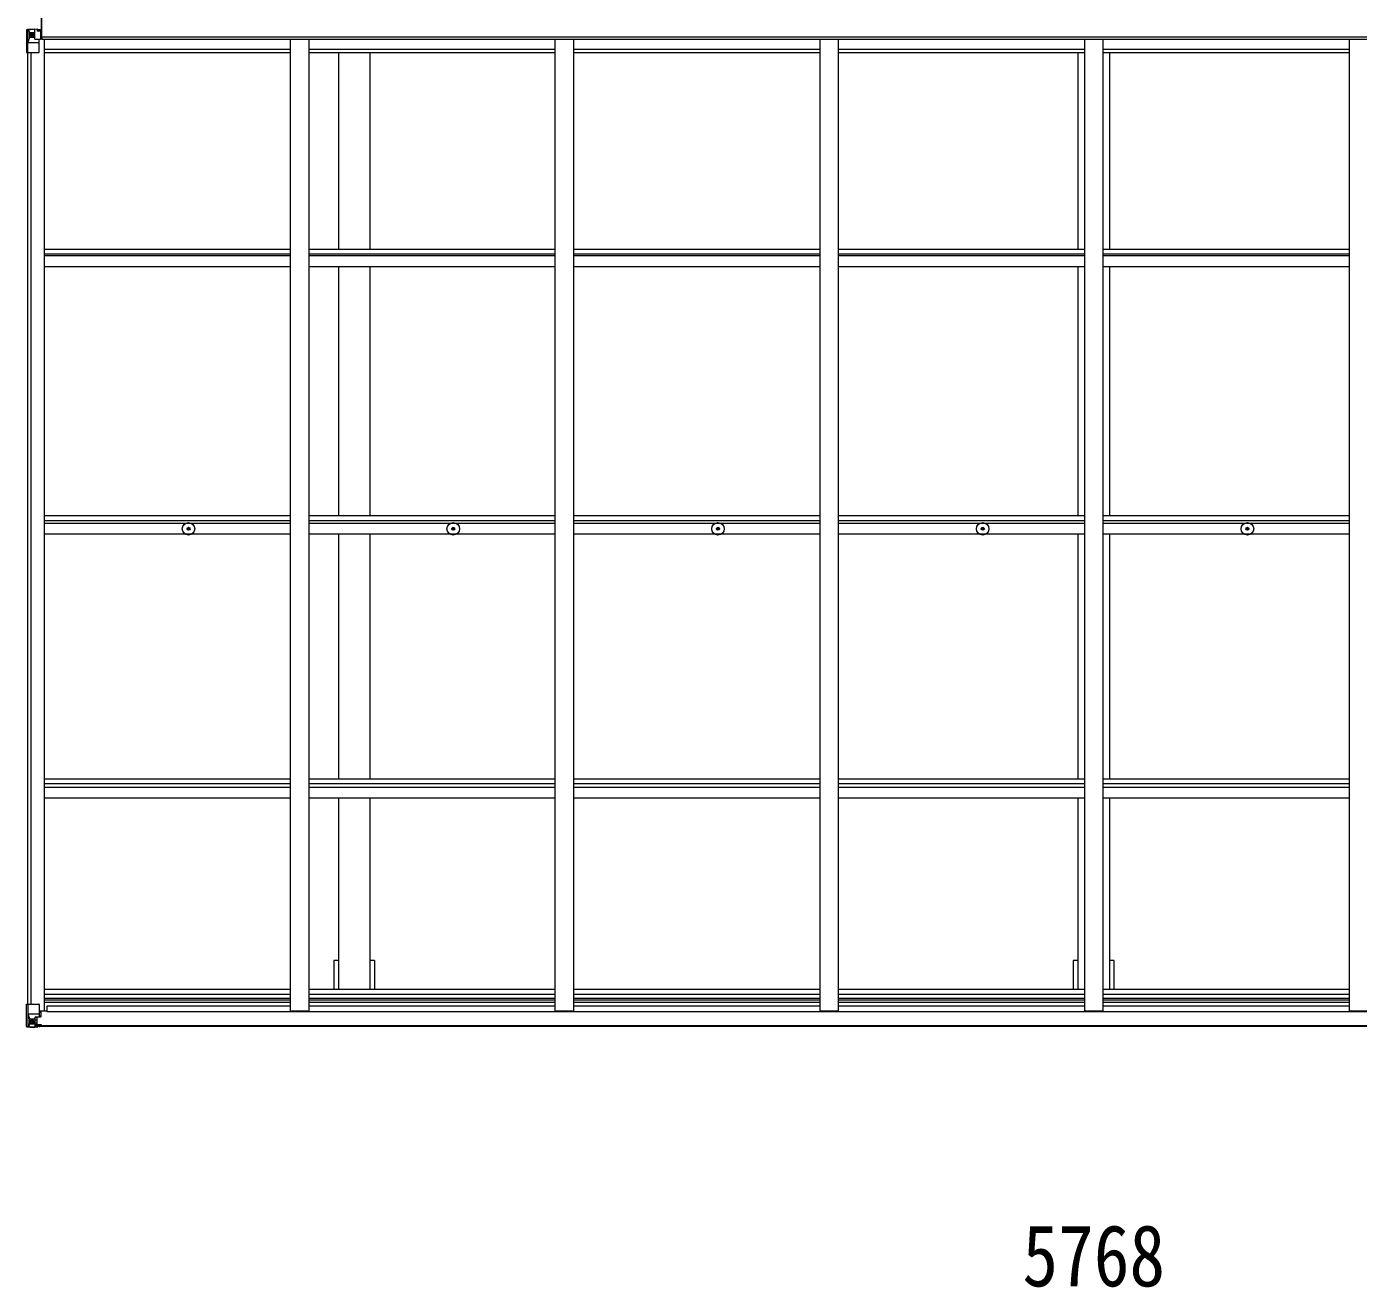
# Model space of a CAD drawing. Units: millimetres at full size, sheet at 1:35; details may follow other scales. Extents: x -9783 to 9892, y -6828 to 6752.
# Drawn here: x 1614 to 5216, y 19 to 3431 of the extents above; entities that cross this region are included whole.
import ezdxf
from ezdxf.enums import TextEntityAlignment as Align

# ---------------------------------------------------------------- set-up
doc = ezdxf.new("R2010")
doc.units = ezdxf.units.MM
doc.header["$LTSCALE"] = 35
for name, color, linetype, lineweight in [('0-1_本体', 4, 'Continuous', 9), ('0-2_部品', 7, 'Continuous', 9), ('0-3_ELV2', 3, 'Continuous', 9), ('0-A_寸法', 6, 'Continuous', 9)]:
    doc.layers.add(name, color=color, linetype=linetype, lineweight=lineweight)
doc.styles.add('ＭＳ ゴシック', font='')
doc.styles.get('ＭＳ ゴシック').set_extended_font_data('MS Gothic')

msp = doc.modelspace()

# ---------------------------------------------------------------- linework, layer by layer
at = {"layer": '0-1_本体'}
for p, q in [((1642.17, 3422.71), (1652.67, 3422.71)), ((1651.63, 3397.27), (1655.17, 3397.27)), ((7344.17, 3402.27), (1655.17, 3402.55)), ((1655.17, 3399.23), (1655.17, 3395.58)), ((7344.17, 3395.58), (1655.17, 3395.58)), ((1660.67, 3395.58), (1660.67, 767.34)), ((2326.67, 3395.58), (2326.67, 767.34)), ((2376.67, 3395.58), (2376.67, 767.34)), ((3042.67, 3395.58), (3042.67, 767.34)), ((3092.67, 3395.58), (3092.67, 767.34)), ((3758.67, 3395.58), (3758.67, 767.34)), ((3808.67, 3395.58), (3808.67, 767.34)), ((4474.67, 3395.58), (4474.67, 767.34)), ((4524.67, 3395.58), (4524.67, 767.34)), ((5190.67, 3395.58), (5190.67, 767.34)), ((1615.67, 3360.91), (1615.67, 785.82)), ((1624.67, 3360.91), (1624.67, 785.82)), ((1625.37, 3360.91), (1625.37, 785.82)), ((2326.67, 3369.16), (1660.09, 3369.16)), ((2326.67, 3360.03), (1660.36, 3360.03)), ((3042.67, 3369.16), (2376.67, 3369.16)), ((3042.67, 3360.03), (2376.67, 3360.03)), ((2457.17, 3360.03), (2457.17, 2828.11)), ((2542.17, 3360.03), (2542.17, 2828.11)), ((3758.67, 3369.16), (3092.67, 3369.16)), ((3758.67, 3360.03), (3092.67, 3360.03)), ((4474.67, 3369.16), (3808.67, 3369.16)), ((4474.67, 3360.03), (3808.67, 3360.03)), ((4457.17, 3360.03), (4457.17, 2828.11)), ((5190.67, 3369.16), (4524.67, 3369.16)), ((5190.67, 3360.03), (4524.67, 3360.03)), ((4542.17, 3360.03), (4542.17, 2828.11)), ((2326.67, 2827.78), (1660.67, 2827.78)), ((2326.67, 2814.75), (1660.67, 2814.75)), ((2326.67, 2810.77), (1660.67, 2810.77)), ((3042.67, 2827.78), (2376.67, 2827.78)), ((3042.67, 2814.75), (2376.67, 2814.75)), ((3042.67, 2810.77), (2376.67, 2810.77)), ((3758.67, 2827.78), (3092.67, 2827.78)), ((3758.67, 2814.75), (3092.67, 2814.75)), ((3758.67, 2810.77), (3092.67, 2810.77)), ((4474.67, 2827.78), (3808.67, 2827.78)), ((4474.67, 2814.75), (3808.67, 2814.75)), ((4474.67, 2810.77), (3808.67, 2810.77)), ((5190.67, 2827.78), (4524.67, 2827.78)), ((5190.67, 2814.75), (4524.67, 2814.75)), ((5190.67, 2810.77), (4524.67, 2810.77)), ((2326.67, 2780.99), (1660.67, 2780.99)), ((3042.67, 2780.99), (2376.67, 2780.99)), ((2457.17, 2781.04), (2457.17, 2106.67)), ((2542.17, 2781.04), (2542.17, 2106.67)), ((3758.67, 2780.99), (3092.67, 2780.99)), ((4474.67, 2780.99), (3808.67, 2780.99)), ((4457.17, 2781.04), (4457.17, 2106.67)), ((5190.67, 2780.99), (4524.67, 2780.99)), ((4542.17, 2781.04), (4542.17, 2106.67)), ((2326.67, 2106.67), (1660.67, 2106.67)), ((2326.67, 2093.7), (1660.67, 2093.7)), ((3042.67, 2106.67), (2376.67, 2106.67)), ((3042.67, 2093.7), (2376.67, 2093.7)), ((3758.67, 2106.67), (3092.67, 2106.67)), ((3758.67, 2093.7), (3092.67, 2093.7)), ((4474.67, 2106.67), (3808.67, 2106.67)), ((4474.67, 2093.7), (3808.67, 2093.7)), ((5190.67, 2106.67), (4524.67, 2106.67)), ((5190.67, 2093.7), (4524.67, 2093.7)), ((2326.67, 2086.49), (1660.67, 2086.49)), ((2326.67, 2057.06), (1660.67, 2057.06)), ((3042.67, 2086.49), (2376.67, 2086.49)), ((3042.67, 2057.06), (2376.67, 2057.06)), ((2457.17, 2057.13), (2457.17, 1394.31)), ((2542.17, 2057.13), (2542.17, 1394.31)), ((3758.67, 2086.49), (3092.67, 2086.49)), ((3758.67, 2057.06), (3092.67, 2057.06)), ((4474.67, 2086.49), (3808.67, 2086.49)), ((4474.67, 2057.06), (3808.67, 2057.06)), ((4457.17, 2057.13), (4457.17, 1394.31)), ((5190.67, 2086.49), (4524.67, 2086.49)), ((5190.67, 2057.06), (4524.67, 2057.06)), ((4542.17, 2057.13), (4542.17, 1394.31)), ((2326.67, 1394.58), (1660.67, 1394.58)), ((2326.67, 1381.72), (1660.67, 1381.72)), ((2326.67, 1371.61), (1660.67, 1371.61)), ((3042.67, 1394.58), (2376.67, 1394.58)), ((3042.67, 1381.72), (2376.67, 1381.72)), ((3042.67, 1371.61), (2376.67, 1371.61)), ((3758.67, 1394.58), (3092.67, 1394.58)), ((3758.67, 1381.72), (3092.67, 1381.72)), ((3758.67, 1371.61), (3092.67, 1371.61)), ((4474.67, 1394.58), (3808.67, 1394.58)), ((4474.67, 1381.72), (3808.67, 1381.72)), ((4474.67, 1371.61), (3808.67, 1371.61)), ((5190.67, 1394.58), (4524.67, 1394.58)), ((5190.67, 1381.72), (4524.67, 1381.72)), ((5190.67, 1371.61), (4524.67, 1371.61)), ((2326.67, 1342.65), (1660.67, 1342.65)), ((3042.67, 1342.65), (2376.67, 1342.65)), ((2457.17, 1342.35), (2457.17, 824.78)), ((2542.17, 1342.35), (2542.17, 824.78)), ((3758.67, 1342.65), (3092.67, 1342.65)), ((4474.67, 1342.65), (3808.67, 1342.65)), ((4457.17, 1342.35), (4457.17, 824.78)), ((5190.67, 1342.65), (4524.67, 1342.65)), ((4542.17, 1342.35), (4542.17, 824.78)), ((2554.67, 903.55), (2542.17, 903.55)), ((2554.67, 903.55), (2554.67, 824.78)), ((4554.67, 903.55), (4542.17, 903.55)), ((4554.67, 903.55), (4554.67, 824.78)), ((2326.67, 824.78), (1660.67, 824.78)), ((2326.67, 811.96), (1660.67, 811.96)), ((2326.67, 800.61), (1660.67, 800.61)), ((1660.67, 796.82), (2326.67, 796.82)), ((3042.67, 824.78), (2376.67, 824.78)), ((3042.67, 811.96), (2376.67, 811.96)), ((3042.67, 800.61), (2376.67, 800.61)), ((2376.67, 796.82), (3042.67, 796.82)), ((3758.67, 824.78), (3092.67, 824.78)), ((3758.67, 811.96), (3092.67, 811.96)), ((3758.67, 800.61), (3092.67, 800.61)), ((3092.67, 796.82), (3758.67, 796.82)), ((4474.67, 824.78), (3808.67, 824.78)), ((4474.67, 811.96), (3808.67, 811.96)), ((4474.67, 800.61), (3808.67, 800.61)), ((3808.67, 796.82), (4474.67, 796.82)), ((5190.67, 824.78), (4524.67, 824.78)), ((5190.67, 811.96), (4524.67, 811.96)), ((5190.67, 800.61), (4524.67, 800.61)), ((4524.67, 796.82), (5190.67, 796.82)), ((1647.67, 767.34), (1660.67, 767.34)), ((2326.67, 789.75), (1660.67, 789.75)), ((1668.17, 780.39), (1668.17, 765.31)), ((2326.67, 780.39), (1668.17, 780.39)), ((1668.17, 765.31), (7331.17, 765.31)), ((2326.67, 767.34), (2376.67, 767.34)), ((3042.67, 789.75), (2376.67, 789.75)), ((3042.67, 780.39), (2376.67, 780.39)), ((3042.67, 767.34), (3092.67, 767.34)), ((3758.67, 789.75), (3092.67, 789.75)), ((3758.67, 780.39), (3092.67, 780.39)), ((3758.67, 767.34), (3808.67, 767.34)), ((4474.67, 789.75), (3808.67, 789.75)), ((4474.67, 780.39), (3808.67, 780.39)), ((4474.67, 767.34), (4524.67, 767.34)), ((5190.67, 789.75), (4524.67, 789.75)), ((5190.67, 780.39), (4524.67, 780.39)), ((5190.67, 767.34), (5240.67, 767.34)), ((7362.17, 727.11), (1637.17, 727.11)), ((7362.17, 725.05), (1637.17, 725.05))]:
    msp.add_line(p, q, dxfattribs=at)
for points in [[(2457.17, 903.55), (2444.67, 903.55), (2444.67, 824.78)], [(4457.17, 903.55), (4444.67, 903.55), (4444.67, 824.78)]]:
    msp.add_lwpolyline(points, dxfattribs=at)
at = {"layer": '0-2_部品'}
for p, q in [((2049.31, 2072.27), (2050.42, 2072.29)), ((2049.31, 2071.27), (2050.42, 2071.25)), ((2050.42, 2072.29), (2050.93, 2072.39)), ((2050.42, 2071.25), (2050.93, 2071.15)), ((2051.03, 2072.91), (2050.93, 2072.39)), ((2051.03, 2070.63), (2050.93, 2071.15)), ((2051.05, 2074.02), (2051.03, 2072.91)), ((2051.05, 2069.53), (2051.03, 2070.63)), ((2052.05, 2074.02), (2052.07, 2072.91)), ((2052.05, 2069.53), (2052.07, 2070.63)), ((2052.07, 2072.91), (2052.17, 2072.39)), ((2052.07, 2070.63), (2052.17, 2071.15)), ((2052.69, 2072.29), (2052.17, 2072.39)), ((2052.69, 2071.25), (2052.17, 2071.15)), ((2053.8, 2072.27), (2052.69, 2072.29)), ((2053.8, 2071.27), (2052.69, 2071.25)), ((2765.31, 2072.27), (2766.42, 2072.29)), ((2765.31, 2071.27), (2766.42, 2071.25)), ((2766.42, 2072.29), (2766.93, 2072.39)), ((2766.42, 2071.25), (2766.93, 2071.15)), ((2767.03, 2072.91), (2766.93, 2072.39)), ((2767.03, 2070.63), (2766.93, 2071.15)), ((2767.05, 2074.02), (2767.03, 2072.91)), ((2767.05, 2069.53), (2767.03, 2070.63)), ((2768.05, 2074.02), (2768.07, 2072.91)), ((2768.05, 2069.53), (2768.07, 2070.63)), ((2768.07, 2072.91), (2768.17, 2072.39)), ((2768.07, 2070.63), (2768.17, 2071.15)), ((2768.69, 2072.29), (2768.17, 2072.39)), ((2768.69, 2071.25), (2768.17, 2071.15)), ((2769.8, 2072.27), (2768.69, 2072.29)), ((2769.8, 2071.27), (2768.69, 2071.25)), ((3481.31, 2072.27), (3482.42, 2072.29)), ((3481.31, 2071.27), (3482.42, 2071.25)), ((3482.42, 2072.29), (3482.93, 2072.39)), ((3482.42, 2071.25), (3482.93, 2071.15)), ((3483.03, 2072.91), (3482.93, 2072.39)), ((3483.03, 2070.63), (3482.93, 2071.15)), ((3483.05, 2074.02), (3483.03, 2072.91)), ((3483.05, 2069.53), (3483.03, 2070.63)), ((3484.05, 2074.02), (3484.07, 2072.91)), ((3484.05, 2069.53), (3484.07, 2070.63)), ((3484.07, 2072.91), (3484.17, 2072.39)), ((3484.07, 2070.63), (3484.17, 2071.15)), ((3484.69, 2072.29), (3484.17, 2072.39)), ((3484.69, 2071.25), (3484.17, 2071.15)), ((3485.8, 2072.27), (3484.69, 2072.29)), ((3485.8, 2071.27), (3484.69, 2071.25)), ((4197.31, 2072.27), (4198.42, 2072.29)), ((4197.31, 2071.27), (4198.42, 2071.25)), ((4198.42, 2072.29), (4198.93, 2072.39)), ((4198.42, 2071.25), (4198.93, 2071.15)), ((4199.03, 2072.91), (4198.93, 2072.39)), ((4199.03, 2070.63), (4198.93, 2071.15)), ((4199.05, 2074.02), (4199.03, 2072.91)), ((4199.05, 2069.53), (4199.03, 2070.63)), ((4200.05, 2074.02), (4200.07, 2072.91)), ((4200.05, 2069.53), (4200.07, 2070.63)), ((4200.07, 2072.91), (4200.17, 2072.39)), ((4200.07, 2070.63), (4200.17, 2071.15)), ((4200.69, 2072.29), (4200.17, 2072.39)), ((4200.69, 2071.25), (4200.17, 2071.15)), ((4201.8, 2072.27), (4200.69, 2072.29)), ((4201.8, 2071.27), (4200.69, 2071.25)), ((4913.31, 2072.27), (4914.42, 2072.29)), ((4913.31, 2071.27), (4914.42, 2071.25)), ((4914.42, 2072.29), (4914.93, 2072.39)), ((4914.42, 2071.25), (4914.93, 2071.15)), ((4915.03, 2072.91), (4914.93, 2072.39)), ((4915.03, 2070.63), (4914.93, 2071.15)), ((4915.05, 2074.02), (4915.03, 2072.91)), ((4915.05, 2069.53), (4915.03, 2070.63)), ((4916.05, 2074.02), (4916.07, 2072.91)), ((4916.05, 2069.53), (4916.07, 2070.63)), ((4916.07, 2072.91), (4916.17, 2072.39)), ((4916.07, 2070.63), (4916.17, 2071.15)), ((4916.69, 2072.29), (4916.17, 2072.39)), ((4916.69, 2071.25), (4916.17, 2071.15)), ((4917.8, 2072.27), (4916.69, 2072.29)), ((4917.8, 2071.27), (4916.69, 2071.25)), ((1616.51, 785.82), (1646.67, 785.82)), ((1616.51, 785.82), (1616.51, 725.23)), ((1617.06, 758.94), (1623.67, 759.15)), ((1617.06, 758.94), (1621.2, 746.85)), ((1623.67, 759.15), (1647.67, 759.15)), ((1647.67, 784.82), (1647.67, 751.72)), ((1668.17, 766.13), (1647.67, 766.13)), ((1652.17, 762.82), (1647.67, 762.82)), ((1652.17, 766.13), (1652.17, 750.95)), ((1613.67, 725.11), (1613.67, 725.15)), ((1614.61, 724.15), (1614.61, 724.11)), ((1614.61, 724.11), (1614.61, 724.11)), ((1623.58, 723.72), (1615.65, 724.19)), ((1616.51, 725.17), (1616.51, 725.23)), ((1620.48, 728.61), (1617.75, 724.94)), ((1623.67, 745.62), (1621.34, 745.59)), ((1621.34, 745.59), (1621.34, 732.12)), ((1621.34, 732.12), (1623.67, 732.06)), ((1623.67, 745.62), (1635.67, 745.62)), ((1623.67, 745.62), (1623.67, 745.62)), ((1623.67, 732.06), (1635.67, 732.06)), ((1635.67, 722.93), (1623.67, 723.72)), ((1629.15, 739.26), (1629.15, 740.22)), ((1634.67, 732.06), (1635.67, 732.06)), ((1635.67, 748.92), (1635.67, 722.82)), ((1637.17, 745.62), (1635.67, 745.62)), ((1637.17, 732.06), (1635.67, 732.06)), ((1637.17, 728.53), (1635.67, 728.53)), ((1635.67, 723.7), (1642.17, 723.3)), ((1642.17, 722.42), (1635.67, 722.82)), ((1646.84, 751.46), (1636.49, 749.81)), ((1636.49, 749.17), (1646.84, 750.83)), ((1636.49, 749.81), (1636.49, 749.17)), ((1641.17, 742.02), (1637.17, 742.02)), ((1641.17, 733.82), (1637.17, 733.82)), ((1637.67, 728.89), (1637.17, 728.89)), ((1642.17, 724.23), (1637.17, 724.32)), ((1637.28, 730.19), (1641.17, 730.19)), ((1637.66, 729.98), (1637.66, 729.81)), ((1637.66, 729.81), (1637.67, 729.81)), ((1647.67, 729.73), (1637.67, 729.81)), ((1637.67, 727.86), (1637.67, 729.81)), ((1645.67, 727.89), (1637.67, 727.89)), ((1645.67, 727.86), (1637.67, 727.86)), ((1641.17, 749.92), (1641.17, 729.95)), ((1642.17, 724.23), (1642.17, 725.05)), ((1642.17, 723.82), (1642.17, 724.23)), ((1642.17, 723.82), (1642.17, 723.3)), ((1642.17, 723.3), (1642.17, 722.42)), ((1646.84, 750.83), (1646.84, 751.46)), ((1647.12, 750.91), (1651.17, 750.94)), ((1647.17, 724.62), (1647.17, 725.05)), ((1647.47, 724.62), (1647.17, 724.62)), ((1647.47, 724.62), (1649.16, 725.05)), ((1647.67, 729.73), (1647.67, 728.12)), ((1647.67, 728.12), (1652.67, 728.12)), ((1651.17, 752.67), (1652.17, 752.67)), ((1652.17, 750.95), (1651.17, 750.94)), ((1652.67, 727.11), (1652.67, 728.12)), ((1652.67, 728.12), (1653.67, 728.12)), ((1653.67, 729.8), (1653.67, 729.68)), ((1653.67, 728.12), (1653.67, 729.68)), ((1653.67, 728.12), (1653.67, 727.11))]:
    msp.add_line(p, q, dxfattribs=at)
for points in [[(1613.67, 725.15), (1613.67, 785.82), (1616.51, 785.82)], [(1614.61, 724.11), (1623.67, 723.55), (1635.67, 722.82)], [(1627.23, 738.3), (1626.27, 738.3), (1626.27, 737.34), (1627.23, 737.34)], [(1629.15, 740.22), (1628.19, 740.22), (1628.19, 739.26)], [(1628.19, 736.38), (1628.19, 735.42), (1629.15, 735.42), (1629.15, 736.38)], [(1630.11, 737.34), (1631.07, 737.34), (1631.07, 738.3), (1630.11, 738.3)], [(1642.17, 723.82), (1637.17, 723.82), (1637.17, 749.28)], [(1652.67, 729.85), (1637.67, 729.98), (1637.66, 729.98)], [(1637.67, 728.89), (1645.67, 728.89), (1645.67, 727.11)], [(1651.17, 750.94), (1651.17, 752.67), (1647.67, 752.69)], [(1647.67, 729.73), (1647.67, 729.74), (1653.67, 729.68)]]:
    msp.add_lwpolyline(points, dxfattribs=at)
for centre, radius in [((2051.55, 2071.77), 17), ((2051.55, 2071.77), 4), ((2767.55, 2071.77), 17), ((2767.55, 2071.77), 4), ((3483.55, 2071.77), 17), ((3483.55, 2071.77), 4), ((4199.55, 2071.77), 17), ((4199.55, 2071.77), 4), ((4915.55, 2071.77), 17), ((4915.55, 2071.77), 4), ((1628.67, 737.82), 5.3)]:
    msp.add_circle(centre, radius, dxfattribs=at)
for centre, radius, start, end in [((2051.55, 2071.77), 2.3, 167.44414, 192.55586), ((2051.55, 2071.77), 2.3, 77.44414, 102.55586), ((2051.55, 2071.77), 2.3, 257.44414, 282.55586), ((2051.55, 2071.77), 2.3, 347.44414, 12.55586), ((2767.55, 2071.77), 2.3, 167.44414, 192.55586), ((2767.55, 2071.77), 2.3, 77.44414, 102.55586), ((2767.55, 2071.77), 2.3, 257.44414, 282.55586), ((2767.55, 2071.77), 2.3, 347.44414, 12.55586), ((3483.55, 2071.77), 2.3, 167.44414, 192.55586), ((3483.55, 2071.77), 2.3, 77.44414, 102.55586), ((3483.55, 2071.77), 2.3, 257.44414, 282.55586), ((3483.55, 2071.77), 2.3, 347.44414, 12.55586), ((4199.55, 2071.77), 2.3, 167.44414, 192.55586), ((4199.55, 2071.77), 2.3, 77.44414, 102.55586), ((4199.55, 2071.77), 2.3, 257.44414, 282.55586), ((4199.55, 2071.77), 2.3, 347.44414, 12.55586), ((4915.55, 2071.77), 2.3, 167.44414, 192.55586), ((4915.55, 2071.77), 2.3, 77.44414, 102.55586), ((4915.55, 2071.77), 2.3, 257.44414, 282.55586), ((4915.55, 2071.77), 2.3, 347.44414, 12.55586), ((1646.67, 784.82), 1, 0, 90), ((1614.67, 725.15), 0.999, 180.04917, 266.5576), ((1614.67, 725.11), 0.999, 180.04917, 266.5576), ((1614.67, 725.1), 1, 179.99921, 266.49983), ((1615.82, 711.5), 12.7, 84.89689, 90.75534), ((1617.79, 725.11), 1.28, 177.54105, 228.82169), ((1627.23, 739.26), 0.96, 270, 0), ((1627.23, 736.38), 0.96, 0, 90), ((1630.11, 739.26), 0.96, 180, 270), ((1630.11, 736.38), 0.96, 90, 180), ((1636.6, 748.88), 0.937, 96.73234, 177.67791), ((1636.6, 748.24), 0.937, 96.73234, 177.67791), ((1637.68, 730.49), 0.513, 178.95293, 268.11972), ((1637.67, 730.31), 0.5, 179.95536, 269.47105), ((1637.67, 727.39), 0.5, 89.99891, 179.99891), ((1637.67, 727.36), 0.5, 90.00309, 180.00198), ((1646.73, 752.39), 0.937, 276.73234, 357.67791), ((1646.73, 751.76), 0.937, 276.73234, 357.67791), ((1652.81, 722.16), 7.69, 83.56574, 91.03001)]:
    msp.add_arc(centre, radius, start, end, dxfattribs=at)
for centre, major_axis, ratio, start_param, end_param in [((1617.78, 756.59), (0.85, -2.32), 0.403757, 3.0087805, 3.9744392), ((1616.61, 724.03), (2, -0.12), 0.060933, 2.0712557, 3.1453404), ((1815.61, 711.8), (201, -12.36), 0.060933, 3.1453404, 3.145839), ((1616.8, 727.13), (-0.02, -3), 0.466854, 0.125683, 0.7596956), ((1618.47, 732.2), (0.03, -5), 0.573921, 0.7672717, 1.551125), ((1619.93, 745.57), (0, -3), 0.468246, 1.5772882, 2.0127935), ((1541.92, 732.06), (81.75, 0), 0.061163, 6.2824128, 6.2831853)]:
    msp.add_ellipse(centre, major_axis=major_axis, ratio=ratio, start_param=start_param, end_param=end_param, dxfattribs=at)
at = {"layer": '0-3_ELV2'}
for p, q in [((1614.61, 3422.58), (1614.61, 3422.63)), ((1623.58, 3423.01), (1615.65, 3422.54)), ((1635.67, 3423.8), (1623.67, 3423.02)), ((1635.67, 3397.13), (1635.67, 3423.91)), ((1642.17, 3424.31), (1642.17, 3418.37)), ((1613.67, 3421.62), (1613.67, 3360.91)), ((1616.51, 3421.57), (1616.51, 3421.5)), ((1616.51, 3360.91), (1616.51, 3421.5)), ((1617.06, 3387.8), (1621.2, 3399.88)), ((1617.06, 3387.8), (1623.67, 3387.58)), ((1620.48, 3418.12), (1617.75, 3421.79)), ((1621.34, 3414.62), (1623.67, 3414.68)), ((1621.34, 3401.14), (1621.34, 3414.62)), ((1623.67, 3401.11), (1621.34, 3401.14)), ((1623.67, 3414.67), (1635.67, 3414.67)), ((1623.67, 3401.11), (1623.67, 3401.11)), ((1635.67, 3401.11), (1623.67, 3401.11)), ((1623.67, 3387.58), (1647.67, 3387.58)), ((1628.19, 3407.47), (1628.19, 3406.51)), ((1635.67, 3397.13), (1642.17, 3397.13)), ((1636.49, 3396.92), (1636.49, 3397.13)), ((1646.84, 3395.27), (1636.49, 3396.92)), ((1639.19, 3397.13), (1646.84, 3395.9)), ((1651.17, 3418.94), (1642.17, 3418.99)), ((1642.17, 3397.13), (1651.17, 3397.16)), ((1646.84, 3395.9), (1646.84, 3395.27)), ((1647.67, 3361.91), (1647.67, 3395.01)), ((1652.17, 3398.07), (1652.17, 3418.22)), ((1613.67, 3360.91), (1646.67, 3360.91))]:
    msp.add_line(p, q, dxfattribs=at)
msp.add_lwpolyline([(1654.17, 3399.24), (1654.17, 3462.24), (1652.67, 3462.24), (1652.67, 3399.24)], close=True, dxfattribs=at)
for points in [[(1654.17, 3399.24), (1655.17, 3399.24), (1655.17, 3462.24), (1654.17, 3462.24)], [(1614.61, 3422.63), (1623.67, 3423.18), (1642.17, 3424.31)], [(1627.23, 3409.39), (1626.27, 3409.39), (1626.27, 3408.43), (1627.23, 3408.43)], [(1629.15, 3410.35), (1629.15, 3411.31), (1628.19, 3411.31), (1628.19, 3410.35)], [(1628.19, 3406.51), (1629.15, 3406.51), (1629.15, 3407.47)], [(1630.11, 3408.43), (1631.07, 3408.43), (1631.07, 3409.39), (1630.11, 3409.39)], [(1652.17, 3418.22), (1652.16, 3418.33), (1642.17, 3418.37)]]:
    msp.add_lwpolyline(points, dxfattribs=at)
msp.add_circle((1628.67, 3408.91), 5.3, dxfattribs=at)
for centre, radius, start, end in [((1614.67, 3421.63), 1, 93.50017, 180.00079), ((1614.67, 3421.62), 0.999, 93.4424, 179.95083), ((1614.67, 3421.58), 0.999, 93.4424, 179.95083), ((1615.82, 3435.23), 12.7, 269.24466, 275.10311), ((1617.8, 3421.62), 1.28, 131.17831, 182.45895), ((1627.23, 3410.35), 0.96, 270, 0), ((1627.23, 3407.47), 0.96, 0, 90), ((1630.11, 3410.35), 0.96, 180, 270), ((1630.11, 3407.47), 0.96, 90, 180), ((1636.6, 3397.85), 0.937, 230.93398, 263.26766), ((1646.73, 3394.97), 0.937, 2.32209, 83.26766), ((1646.73, 3394.34), 0.937, 2.32209, 83.26766), ((1646.67, 3361.91), 1, 270, 0)]:
    msp.add_arc(centre, radius, start, end, dxfattribs=at)
for centre, major_axis, ratio, start_param, end_param in [((1815.61, 3434.94), (201, 12.36), 0.060933, 3.1373463, 3.1378449), ((1616.61, 3422.7), (2, 0.12), 0.060933, 3.1378449, 4.2119296), ((1616.8, 3419.61), (-0.02, 3), 0.466854, 5.5234897, 6.1575023), ((1617.78, 3390.14), (0.85, 2.32), 0.403757, 2.3087461, 3.2744049), ((1618.47, 3414.54), (0.03, 5), 0.573921, 4.7320603, 5.5159136), ((1619.93, 3401.17), (0, 3), 0.468246, 4.2703918, 4.7058971), ((1541.92, 3414.67), (81.75, 0), 0.061163, 0, 0.0007725), ((1651.17, 3418.23), (1, -0.012), 0.707053, 0.1587743, 1.5795216), ((1651.17, 3398.07), (1, 0.021), 0.906239, 4.6936843, 6.2644806)]:
    msp.add_ellipse(centre, major_axis=major_axis, ratio=ratio, start_param=start_param, end_param=end_param, dxfattribs=at)

# ---------------------------------------------------------------- texts
at = {"layer": '0-A_寸法', "color": 7, "style": 'ＭＳ ゴシック', "width": 0.85}
msp.add_text('5768', height=166.8, dxfattribs=at).set_placement((4307.17, -28.35), align=Align.BOTTOM_LEFT)

doc.saveas('drawing.dxf')
